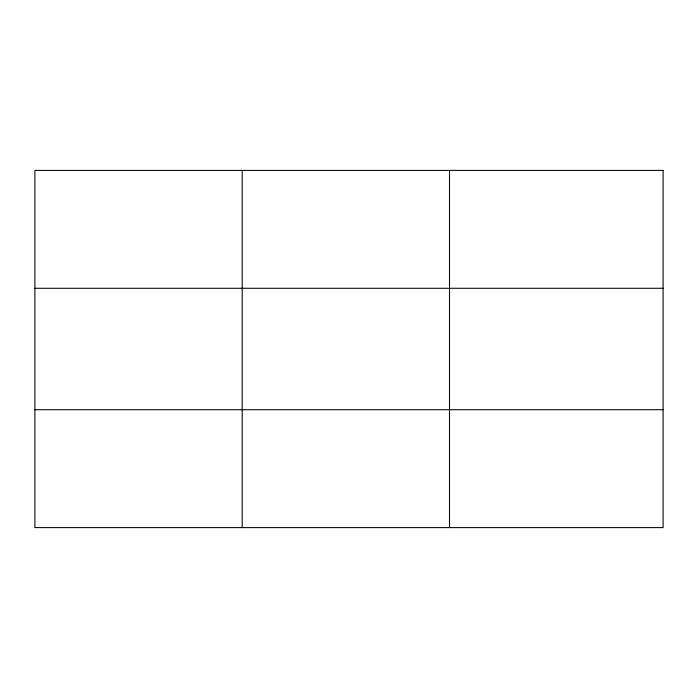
<?xml version="1.0" encoding="UTF-8"?>
<svg xmlns="http://www.w3.org/2000/svg" width="698" height="698" viewBox="0 0 698 698"><rect width="100%" height="100%" fill="white"/><g stroke="black" fill="none" stroke-linecap="round" stroke-linejoin="round"><path stroke-width="1.05" d="M242.206 527.601L242.206 170.399M449.512 527.601L449.512 170.399M34.9 288.274L663.1 288.274M34.9 409.726L663.1 409.726M663.1 170.399L663.1 527.601L34.9 527.601L34.9 170.399L663.1 170.399"/></g></svg>
